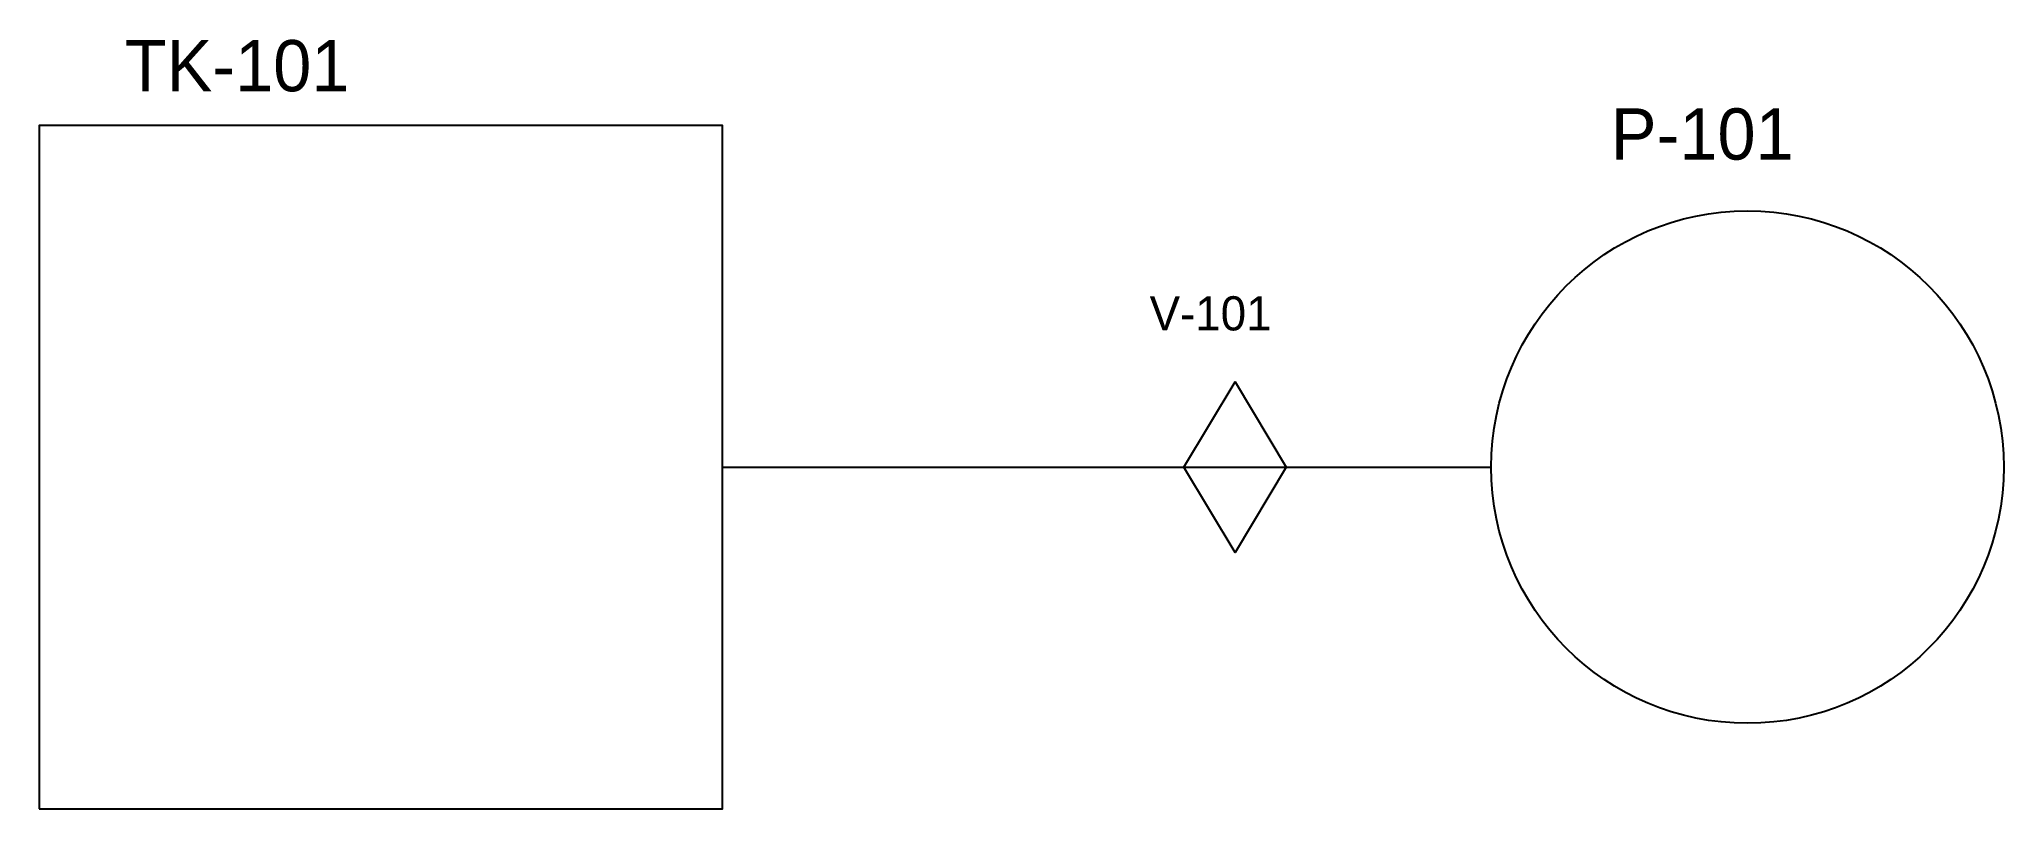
# Model space of a CAD drawing. Header units: metres. Extents: x 20 to 135, y 20 to 65.
import ezdxf

# ---------------------------------------------------------------- set-up
doc = ezdxf.new("R2010")
doc.units = ezdxf.units.M
for name, color, linetype in [('PID-ANNOTATION', 7, 'Continuous'), ('PID-EQUIPMENT', 6, 'Continuous'), ('PID-PROCESS-PIPING', 4, 'Continuous'), ('PID-VALVES', 2, 'Continuous')]:
    doc.layers.add(name, color=color, linetype=linetype)

msp = doc.modelspace()

# ---------------------------------------------------------------- linework, layer by layer
at = {"layer": 'PID-EQUIPMENT'}
msp.add_lwpolyline([(20, 20), (60, 20), (60, 60), (20, 60)], close=True, dxfattribs=at)
msp.add_circle((120, 40), 15, dxfattribs=at)
at = {"layer": 'PID-PROCESS-PIPING'}
msp.add_lwpolyline([(60, 40), (90, 40), (90, 40), (105, 40)], dxfattribs=at)
at = {"layer": 'PID-VALVES'}
msp.add_lwpolyline([(87, 40), (90, 45), (93, 40), (90, 35)], close=True, dxfattribs=at)

# ---------------------------------------------------------------- texts
at = {"layer": 'PID-ANNOTATION'}
for s, height, p in [('TK-101', 3, (25, 62)), ('P-101', 3, (112, 58)), ('V-101', 2, (85, 48))]:
    msp.add_text(s, height=height, dxfattribs=at).set_placement(p)

doc.saveas('drawing.dxf')
